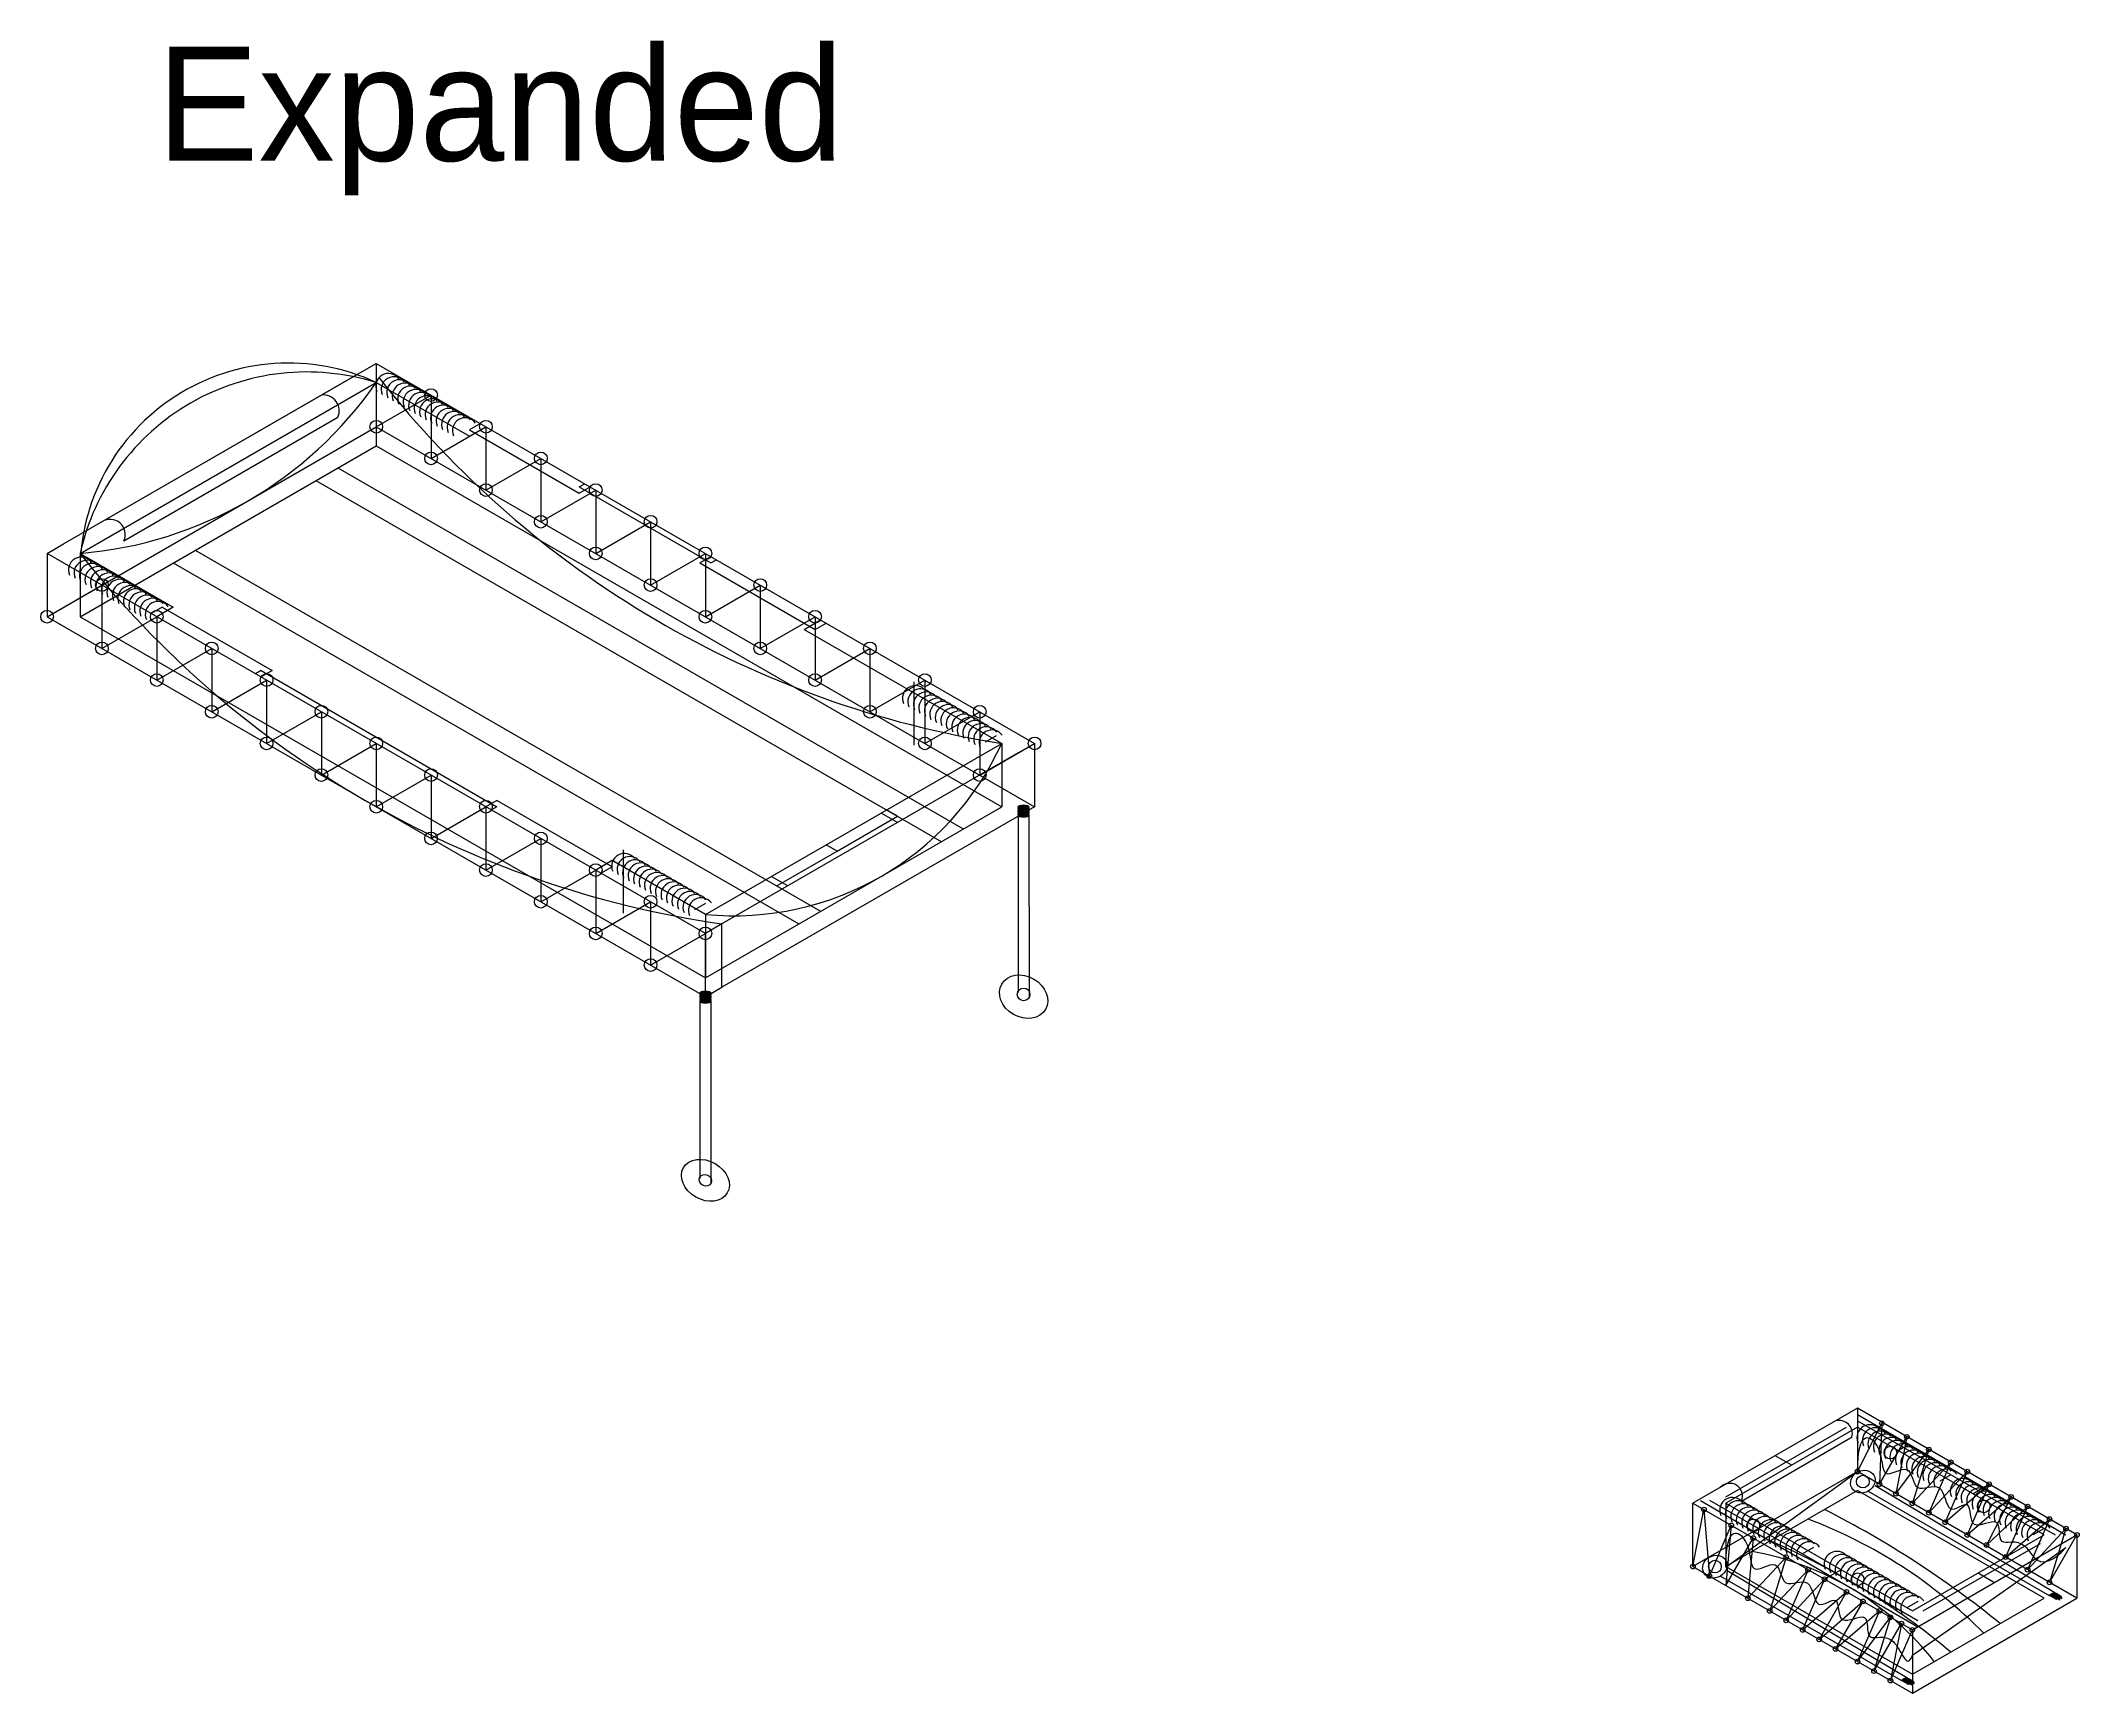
# Model space of a CAD drawing. Header units: centimetres. Extents: x -1 to 321, y -170 to 91.
import ezdxf

# ---------------------------------------------------------------- set-up
doc = ezdxf.new("R2010")
doc.units = ezdxf.units.CM
doc.layers.get('0').update_dxf_attribs({"lineweight": 25, "true_color": 0xffffff})
doc.styles.add('textstyle0', font='')
doc.styles.get('textstyle0').set_extended_font_data('Comfortaa')

msp = doc.modelspace()

# ---------------------------------------------------------------- linework, layer by layer
for p, q in [((2.6, 11.5), (51.96, 40)), ((51.96, 40), (155.88, -20)), ((51.96, 40), (51.96, 30)), ((2.6, 11.5), (49.36, 38.5)), ((5.2, 10), (51.96, 37)), ((51.96, 36.98), (66.68, 28.5)), ((51.96, 36.98), (51.96, 27)), ((51.96, 30), (60.62, 35)), ((60.62, 35), (60.62, 25)), ((0, 0), (51.96, 30)), ((12.12, 12), (45.9, 31.5)), ((51.96, 30), (155.88, -30)), ((60.62, 25), (69.28, 30)), ((65.82, 29), (65.82, 29)), ((68.42, 30.5), (66.68, 29.5)), ((66.68, 28.5), (69.28, 30)), ((66.68, 29.5), (84, 19.5)), ((69.28, 30), (69.28, 20)), ((5.2, 0), (51.96, 27)), ((51.96, 27), (150.69, -30)), ((45.9, 23.5), (144.63, -33.5)), ((69.28, 20), (77.94, 25)), ((77.94, 25), (77.94, 15)), ((42.44, 21.5), (141.16, -35.5)), ((77.94, 15), (86.6, 20)), ((84, 20.5), (84.87, 21)), ((84, 20.5), (104.79, 8.5)), ((84, 19.5), (85.74, 20.5)), ((86.6, 20), (86.6, 10)), ((86.6, 10), (95.26, 15)), ((95.26, 15), (95.26, 5)), ((0, 10), (2.6, 11.5)), ((103.92, -50), (0, 10)), ((0, 10), (0, 0)), ((5.2, 10), (19.92, 1.5)), ((5.2, 10), (5.2, 0)), ((23.38, 10.5), (122.11, -46.5)), ((95.26, 5), (103.92, 10)), ((103.92, 10), (103.92, 0)), ((19.92, 8.5), (118.65, -48.5)), ((103.06, 8.5), (104.79, 9.5)), ((103.06, 8.5), (121.24, -2)), ((103.92, 9), (104.79, 9.5)), ((104.79, 8.5), (105.66, 9)), ((0, 0), (8.66, 5)), ((8.66, 5), (8.66, -5)), ((103.92, 0), (112.58, 5)), ((112.58, 5), (112.58, -5)), ((0, 0), (103.92, -60)), ((5.2, 0), (103.92, -57)), ((8.66, -5), (17.32, 0)), ((18.19, 1.5), (16.45, 0.5)), ((19.92, 1.5), (17.32, 0)), ((17.32, 0), (17.32, -10)), ((18.19, 1.5), (35.51, -8.5)), ((112.58, -5), (121.24, 0)), ((121.24, 0), (121.24, -10)), ((119.51, -2), (122.11, -0.5)), ((119.51, -2), (150.69, -20)), ((121.24, -2), (122.98, -1)), ((17.32, -10), (25.98, -5)), ((25.98, -5), (25.98, -15)), ((121.24, -10), (129.9, -5)), ((129.9, -5), (129.9, -15)), ((33.77, -8.5), (32.91, -9)), ((33.77, -8.5), (71.01, -30)), ((35.51, -8.5), (33.77, -9.5)), ((25.98, -15), (34.64, -10)), ((34.64, -10), (34.64, -20)), ((129.9, -15), (138.56, -10)), ((136.83, -10.29), (136.83, -20.29)), ((138.56, -10), (138.56, -20)), ((34.64, -20), (43.3, -15)), ((43.3, -15), (43.3, -25)), ((138.56, -20), (147.22, -15)), ((147.22, -15), (147.22, -25)), ((149.82, -18.79), (148.09, -19.79)), ((43.3, -25), (51.96, -20)), ((51.96, -20), (51.96, -30)), ((103.92, -47), (150.69, -20)), ((153.29, -21.5), (106.52, -48.5)), ((147.22, -25), (155.88, -20)), ((150.69, -20), (150.69, -30)), ((153.29, -21.5), (155.88, -20)), ((155.88, -20), (155.88, -30)), ((51.96, -30), (60.62, -25)), ((60.62, -25), (60.62, -35)), ((60.62, -35), (69.28, -30)), ((71.01, -29), (69.28, -30)), ((69.28, -30), (69.28, -40)), ((71.01, -30), (70.15, -30.5)), ((89.2, -39.5), (71.01, -29)), ((103.92, -57), (150.69, -30)), ((155.88, -30), (106.52, -58.5)), ((124.71, -37), (134.23, -31.5)), ((134.23, -32.5), (131.64, -31)), ((134.23, -31.5), (132.5, -30.5)), ((153.27, -31.34), (153.27, -59.34)), ((155, -31.34), (155.02, -60.13)), ((69.28, -40), (77.94, -35)), ((77.94, -35), (77.94, -45)), ((89.2, -38.5), (86.6, -40)), ((103.92, -47), (89.2, -38.5)), ((90.93, -36.79), (90.93, -46.79)), ((115.18, -42.5), (124.71, -37)), ((124.71, -37), (122.98, -36)), ((77.94, -45), (86.6, -40)), ((86.6, -40), (86.6, -50)), ((89.2, -39.5), (87.47, -40.5)), ((116.91, -42.5), (114.32, -41)), ((86.6, -50), (95.26, -45)), ((95.26, -45), (95.26, -55)), ((103.92, -45.29), (102.19, -46.29)), ((103.92, -47), (103.92, -57)), ((95.26, -55), (103.92, -50)), ((106.52, -48.5), (103.92, -50)), ((103.92, -60), (103.92, -50)), ((106.52, -58.5), (106.52, -48.5)), ((103.04, -60.7), (103.04, -88.7)), ((103.92, -60), (106.52, -58.5)), ((104.77, -60.7), (104.79, -89.5)), ((285.79, -125), (259.81, -140)), ((320.43, -145), (285.79, -125)), ((285.79, -125), (285.79, -135)), ((285.79, -128), (265, -140)), ((265, -139), (284.06, -128)), ((285.79, -126), (318.7, -145)), ((285.79, -127), (316.97, -145)), ((285.79, -135), (289.62, -127.37)), ((315.23, -145), (285.79, -128)), ((289.62, -127.37), (289.25, -137)), ((267.47, -139.66), (284.92, -129.5)), ((289.25, -137), (293.58, -129.5)), ((293.58, -129.5), (291.85, -138.5)), ((291.85, -138.5), (297.05, -131.5)), ((297.05, -131.5), (294.45, -140)), ((285.79, -135), (259.81, -150)), ((265, -150.07), (285.79, -135)), ((275.4, -134), (272.8, -132.5)), ((320.43, -155), (285.79, -135)), ((294.45, -140), (300.51, -133.5)), ((300.51, -133.5), (297.05, -141.5)), ((297.05, -141.5), (303.11, -135)), ((303.11, -135), (299.64, -143)), ((285.79, -138), (265, -150)), ((315.23, -155), (285.79, -138)), ((287.49, -138.08), (316.07, -154.58)), ((288.58, -137.18), (316.94, -154.08)), ((300.51, -135.5), (298.78, -136.5)), ((299.64, -143), (306.57, -137)), ((306.57, -137), (303.11, -145)), ((303.97, -138.5), (306.57, -137)), ((259.81, -150), (259.81, -140)), ((259.81, -140), (294.45, -160)), ((259.81, -150), (261.54, -141)), ((260.99, -139.55), (295.31, -159.5)), ((261.54, -141), (262.41, -151.5)), ((262.41, -139.5), (278.86, -149)), ((265, -140), (294.45, -157)), ((265, -140), (265, -150)), ((303.11, -145), (310.04, -139)), ((310.04, -139), (306.16, -146.6)), ((306.16, -146.6), (312.64, -140.5)), ((312.64, -140.5), (309.17, -148.5)), ((262.41, -151.5), (265.87, -143.5)), ((265.87, -143.5), (265, -153)), ((309.17, -148.5), (316.1, -142.5)), ((316.1, -142.5), (312.64, -150.5)), ((312.64, -150.5), (318.7, -144)), ((315.23, -144), (313.5, -145)), ((318.7, -144), (316.1, -152.5)), ((265, -153), (269.33, -145.5)), ((269.33, -145.5), (268.47, -155)), ((278.86, -147), (277.13, -148)), ((294.45, -160), (320.43, -145)), ((294.45, -157), (315.23, -145)), ((294.45, -164), (318.7, -147)), ((296.18, -157), (314.7, -146.34)), ((316.1, -152.5), (320.43, -145)), ((320.43, -145), (320.43, -155)), ((259.81, -150), (294.45, -170)), ((265, -150), (294.45, -167)), ((265.22, -150.6), (293.58, -167.5)), ((268.47, -155), (274.53, -148.5)), ((274.53, -148.5), (271.93, -157)), ((271.93, -157), (277.99, -150.5)), ((277.99, -150.5), (274.53, -158.5)), ((278.86, -149), (295.31, -158.5)), ((283.19, -150.5), (280.59, -152)), ((304.84, -151), (307.44, -152.5)), ((264.14, -151.5), (292.72, -168)), ((274.53, -158.5), (280.59, -152)), ((280.59, -152), (277.13, -160)), ((277.13, -160), (284.06, -154)), ((284.06, -154), (279.73, -161.5)), ((316.33, -154.43), (317.72, -155.23)), ((316.68, -154.23), (318.06, -155.03)), ((279.73, -161.5), (286.65, -155.5)), ((286.65, -155.5), (282.32, -163)), ((282.32, -163), (289.25, -157)), ((289.25, -157), (285.79, -165)), ((295.31, -155.5), (293.58, -156.5)), ((294.45, -170), (320.43, -155)), ((294.45, -167), (315.23, -155)), ((317.72, -155.23), (317.72, -154.93)), ((318.06, -155.03), (318.06, -154.83)), ((285.79, -165), (290.98, -158)), ((290.98, -158), (288.39, -166.5)), ((288.39, -166.5), (292.72, -159)), ((292.72, -159), (290.98, -168)), ((290.98, -168), (294.45, -160)), ((294.45, -160), (294.45, -170)), ((292.98, -167.85), (294.36, -168.65)), ((293.32, -167.65), (294.71, -168.45)), ((294.36, -168.65), (294.36, -168.35)), ((294.71, -168.45), (294.71, -168.25))]:
    msp.add_line(p, q)
for centre, radius in [((60.62, 35), 1), ((51.96, 30), 1), ((69.28, 30), 1), ((60.62, 25), 1), ((77.94, 25), 1), ((69.28, 20), 1), ((86.6, 20), 1), ((77.94, 15), 1), ((95.26, 15), 1), ((86.6, 10), 1), ((103.92, 10), 1), ((8.66, 5), 1), ((95.26, 5), 1), ((112.58, 5), 1), ((0, 0), 1), ((17.32, 0), 1), ((103.92, 0), 1), ((121.24, 0), 1), ((8.66, -5), 1), ((25.98, -5), 1), ((112.58, -5), 1), ((129.9, -5), 1), ((17.32, -10), 1), ((34.64, -10), 1), ((121.24, -10), 1), ((138.56, -10), 1), ((25.98, -15), 1), ((43.3, -15), 1), ((129.9, -15), 1), ((147.22, -15), 1), ((34.64, -20), 1), ((51.96, -20), 1), ((138.56, -20), 1), ((155.88, -20), 1), ((43.3, -25), 1), ((60.62, -25), 1), ((147.22, -25), 1), ((51.96, -30), 1), ((69.28, -30), 1), ((60.62, -35), 1), ((77.94, -35), 1), ((69.28, -40), 1), ((86.6, -40), 1), ((77.94, -45), 1), ((95.26, -45), 1), ((86.6, -50), 1), ((103.92, -50), 1), ((95.26, -55), 1), ((154.15, -59.63), 1), ((289.62, -127.37), 0.361), ((290.98, -132), 1), ((293.58, -129.5), 0.361), ((297.05, -131.5), 0.361), ((285.79, -135), 0.361), ((300.51, -133.5), 0.361), ((303.11, -135), 0.361), ((286.63, -136.58), 1), ((289.25, -137), 0.361), ((291.85, -138.5), 0.361), ((306.57, -137), 0.361), ((261.54, -141), 0.361), ((294.45, -140), 0.361), ((297.05, -141.5), 0.361), ((305.71, -140.5), 1), ((310.04, -139), 0.361), ((312.64, -140.5), 0.361), ((265.87, -143.5), 0.361), ((269.33, -143.5), 1), ((299.64, -143), 0.361), ((303.11, -145), 0.361), ((316.1, -142.5), 0.361), ((318.7, -144), 0.361), ((320.43, -145), 0.361), ((269.33, -145.5), 0.361), ((306.16, -146.6), 0.361), ((259.81, -150), 0.361), ((262.41, -151.5), 0.361), ((263.27, -150), 1), ((274.53, -148.5), 0.361), ((277.99, -150.5), 0.361), ((285.79, -152), 1), ((309.17, -148.5), 0.361), ((312.64, -150.5), 0.361), ((280.59, -152), 0.361), ((284.06, -154), 0.361), ((316.1, -152.5), 0.361), ((268.47, -155), 0.361), ((271.93, -157), 0.361), ((286.65, -155.5), 0.361), ((289.25, -157), 0.361), ((290.98, -158), 0.361), ((274.53, -158.5), 0.361), ((277.13, -160), 0.361), ((292.72, -159), 0.361), ((294.45, -160), 0.361), ((279.73, -161.5), 0.361), ((282.32, -163), 0.361), ((285.79, -165), 0.361), ((288.39, -166.5), 0.361), ((290.98, -168), 0.361)]:
    msp.add_circle(centre, radius)
for centre, radius, start, end in [((38.07, 7.18), 32.88, 65.0074, 180.353), ((40.99, 1.97), 36.68, 72.6021, 167.3635), ((0.03, 72.95), 63.16, 274.691, 325.309), ((53.89, 36.4), 2.01, 36.1784, 203.8216), ((174.85, 133.65), 155.54, 218.0666, 261.0629), ((54.75, 35.9), 2.01, 36.1784, 203.8216), ((55.62, 35.4), 2.01, 36.1784, 203.8216), ((56.49, 34.9), 2.01, 36.1784, 203.8216), ((57.35, 34.4), 2.01, 36.1784, 203.8216), ((58.22, 33.9), 2.01, 36.1784, 203.8216), ((59.08, 33.4), 2.01, 36.1784, 203.8216), ((43.59, 32.5), 2.52, 336.5868, 96.5868), ((59.95, 32.9), 2.01, 36.1784, 203.8216), ((60.82, 32.4), 2.01, 36.1784, 203.8216), ((61.68, 31.9), 2.01, 36.1784, 203.8216), ((62.55, 31.4), 2.01, 36.1784, 203.8216), ((63.41, 30.9), 2.01, 36.1784, 203.8216), ((64.28, 30.4), 2.01, 36.1784, 203.8216), ((65.15, 29.9), 2.01, 36.1784, 203.8216), ((66.01, 29.4), 2.01, 36.1784, 203.8216), ((9.96, 13), 2.38, 335.2087, 123.0045), ((129.02, 107.46), 157.58, 218.2072, 261.7928), ((5.39, 7.4), 2.01, 36.1784, 203.8216), ((6.26, 6.9), 2.01, 36.1784, 203.8216), ((7.12, 6.4), 2.01, 36.1784, 203.8216), ((7.99, 5.9), 2.01, 36.1784, 203.8216), ((8.85, 5.4), 2.01, 36.1784, 203.8216), ((9.72, 4.9), 2.01, 36.1784, 203.8216), ((10.59, 4.4), 2.01, 36.1784, 203.8216), ((11.45, 3.9), 2.01, 36.1784, 203.8216), ((12.32, 3.4), 2.01, 36.1784, 203.8216), ((13.18, 2.9), 2.01, 36.1784, 203.8216), ((14.05, 2.4), 2.01, 36.1784, 203.8216), ((14.92, 1.9), 2.01, 36.1784, 203.8216), ((15.78, 1.4), 2.01, 36.1784, 203.8216), ((15.78, 1.4), 2.01, 36.1784, 203.8216), ((16.65, 0.9), 2.01, 36.1784, 203.8216), ((17.51, 0.4), 2.01, 36.1784, 203.8216), ((137.03, -12.89), 2.01, 36.1784, 203.8216), ((137.89, -13.39), 2.01, 36.1784, 203.8216), ((138.76, -13.89), 2.01, 36.1784, 203.8216), ((139.62, -14.39), 2.01, 36.1784, 203.8216), ((140.49, -14.89), 2.01, 36.1784, 203.8216), ((141.36, -15.39), 2.01, 36.1784, 203.8216), ((142.22, -15.89), 2.01, 36.1784, 203.8216), ((143.09, -16.39), 2.01, 36.1784, 203.8216), ((143.95, -16.89), 2.01, 36.1784, 203.8216), ((144.82, -17.39), 2.01, 36.1784, 203.8216), ((145.69, -17.89), 2.01, 36.1784, 203.8216), ((146.55, -18.39), 2.01, 36.1784, 203.8216), ((147.42, -18.89), 2.01, 36.1784, 203.8216), ((147.42, -18.89), 2.01, 36.1784, 203.8216), ((148.28, -19.39), 2.01, 36.1784, 203.8216), ((149.15, -19.89), 2.01, 36.1784, 203.8216), ((108.46, -0.85), 46.37, 264.3912, 335.6088), ((91.13, -39.39), 2.01, 36.1784, 203.8216), ((91.99, -39.89), 2.01, 36.1784, 203.8216), ((92.86, -40.39), 2.01, 36.1784, 203.8216), ((93.72, -40.89), 2.01, 36.1784, 203.8216), ((94.59, -41.39), 2.01, 36.1784, 203.8216), ((95.46, -41.89), 2.01, 36.1784, 203.8216), ((96.32, -42.39), 2.01, 36.1784, 203.8216), ((97.19, -42.89), 2.01, 36.1784, 203.8216), ((98.05, -43.39), 2.01, 36.1784, 203.8216), ((98.92, -43.89), 2.01, 36.1784, 203.8216), ((99.79, -44.39), 2.01, 36.1784, 203.8216), ((100.65, -44.89), 2.01, 36.1784, 203.8216), ((101.52, -45.39), 2.01, 36.1784, 203.8216), ((101.52, -45.39), 2.01, 36.1784, 203.8216), ((102.38, -45.89), 2.01, 36.1784, 203.8216), ((103.25, -46.39), 2.01, 36.1784, 203.8216), ((282.9, -129), 2.08, 346.1021, 106.1021), ((287.71, -129.6), 2.01, 36.1784, 203.8216), ((288.58, -130.1), 2.01, 36.1784, 203.8216), ((289.45, -130.6), 2.01, 36.1784, 203.8216), ((290.31, -131.1), 2.01, 36.1784, 203.8216), ((291.18, -131.6), 2.01, 36.1784, 203.8216), ((292.04, -132.1), 2.01, 36.1784, 203.8216), ((292.91, -132.6), 2.01, 36.1784, 203.8216), ((293.78, -133.1), 2.01, 36.1784, 203.8216), ((294.64, -133.6), 2.01, 36.1784, 203.8216), ((295.51, -134.1), 2.01, 36.1784, 203.8216), ((296.37, -134.6), 2.01, 36.1784, 203.8216), ((297.24, -135.1), 2.01, 36.1784, 203.8216), ((298.11, -135.6), 2.01, 36.1784, 203.8216), ((298.11, -135.6), 2.01, 36.1784, 203.8216), ((298.97, -136.1), 2.01, 36.1784, 203.8216), ((299.84, -136.6), 2.01, 36.1784, 203.8216), ((265.62, -138.87), 2.02, 336.7105, 137.3517), ((302.44, -138.1), 2.01, 36.1784, 203.8216), ((303.3, -138.6), 2.01, 36.1784, 203.8216), ((304.17, -139.1), 2.01, 36.1784, 203.8216), ((305.03, -139.6), 2.01, 36.1784, 203.8216), ((305.9, -140.1), 2.01, 36.1784, 203.8216), ((266.06, -141.1), 2.01, 36.1784, 203.8216), ((266.93, -141.6), 2.01, 36.1784, 203.8216), ((267.8, -142.1), 2.01, 36.1784, 203.8216), ((268.66, -142.6), 2.01, 36.1784, 203.8216), ((269.53, -143.1), 2.01, 36.1784, 203.8216), ((211.31, -278), 153.52, 50.8171, 63.1739), ((306.77, -140.6), 2.01, 36.1784, 203.8216), ((307.63, -141.1), 2.01, 36.1784, 203.8216), ((308.5, -141.6), 2.01, 36.1784, 203.8216), ((309.37, -142.1), 2.01, 36.1784, 203.8216), ((310.23, -142.6), 2.01, 36.1784, 203.8216), ((311.1, -143.1), 2.01, 36.1784, 203.8216), ((270.39, -143.6), 2.01, 36.1784, 203.8216), ((271.26, -144.1), 2.01, 36.1784, 203.8216), ((272.13, -144.6), 2.01, 36.1784, 203.8216), ((272.99, -145.1), 2.01, 36.1784, 203.8216), ((273.86, -145.6), 2.01, 36.1784, 203.8216), ((274.72, -146.1), 2.01, 36.1784, 203.8216), ((275.59, -146.6), 2.01, 36.1784, 203.8216), ((250.74, -214.79), 77.26, 44.6471, 69.3439), ((311.96, -143.6), 2.01, 36.1784, 203.8216), ((312.83, -144.1), 2.01, 36.1784, 203.8216), ((312.83, -144.1), 2.01, 36.1784, 203.8216), ((313.7, -144.6), 2.01, 36.1784, 203.8216), ((314.56, -145.1), 2.01, 36.1784, 203.8216), ((260.91, -193.73), 46.84, 37.8238, 79.8801), ((226.41, -251.96), 115.4, 50.0494, 66.7265), ((276.46, -147.1), 2.01, 36.1784, 203.8216), ((276.46, -147.1), 2.01, 36.1784, 203.8216), ((277.32, -147.6), 2.01, 36.1784, 203.8216), ((278.19, -148.1), 2.01, 36.1784, 203.8216), ((282.52, -149.6), 2.01, 36.1784, 203.8216), ((283.38, -150.1), 2.01, 36.1784, 203.8216), ((284.25, -150.6), 2.01, 36.1784, 203.8216), ((285.12, -151.1), 2.01, 36.1784, 203.8216), ((285.98, -151.6), 2.01, 36.1784, 203.8216), ((286.85, -152.1), 2.01, 36.1784, 203.8216), ((287.71, -152.6), 2.01, 36.1784, 203.8216), ((288.58, -153.1), 2.01, 36.1784, 203.8216), ((289.45, -153.6), 2.01, 36.1784, 203.8216), ((290.31, -154.1), 2.01, 36.1784, 203.8216), ((291.18, -154.6), 2.01, 36.1784, 203.8216), ((292.04, -155.1), 2.01, 36.1784, 203.8216), ((292.91, -155.6), 2.01, 36.1784, 203.8216), ((292.91, -155.6), 2.01, 36.1784, 203.8216), ((293.78, -156.1), 2.01, 36.1784, 203.8216), ((294.64, -156.6), 2.01, 36.1784, 203.8216)]:
    msp.add_arc(centre, radius, start, end)
for centre, major_axis, ratio in [((154.15, -30), (0.866, 0), 0.320011), ((154.15, -30.08), (0.866, 0), 0.320011), ((154.15, -30.18), (0.866, 0), 0.320011), ((154.15, -30.28), (0.866, 0), 0.320011), ((154.15, -30.35), (0.866, 0), 0.320011), ((154.15, -30.45), (0.866, 0), 0.320011), ((154.15, -30.55), (0.866, 0), 0.320011), ((154.15, -30.63), (0.866, 0), 0.320011), ((154.15, -30.73), (0.866, 0), 0.320011), ((154.15, -30.83), (0.866, 0), 0.320011), ((154.15, -30.91), (0.866, 0), 0.320011), ((154.15, -31.01), (0.866, 0), 0.320011), ((154.15, -31.11), (0.866, 0), 0.320011), ((154.15, -31.19), (0.866, 0), 0.320011), ((154.15, -31.29), (0.866, 0), 0.320011), ((154.15, -31.39), (0.866, 0), 0.320011), ((154.15, -60), (3.46, -2), 0.806286), ((103.92, -59.37), (0.866, 0), 0.320011), ((103.92, -59.45), (0.866, 0), 0.320011), ((103.92, -59.55), (0.866, 0), 0.320011), ((103.92, -59.65), (0.866, 0), 0.320011), ((103.92, -59.72), (0.866, 0), 0.320011), ((103.92, -59.82), (0.866, 0), 0.320011), ((103.92, -59.92), (0.866, 0), 0.320011), ((103.92, -60), (0.866, 0), 0.320011), ((103.92, -60.1), (0.866, 0), 0.320011), ((103.92, -60.2), (0.866, 0), 0.320011), ((103.92, -60.28), (0.866, 0), 0.320011), ((103.92, -60.38), (0.866, 0), 0.320011), ((103.92, -60.48), (0.866, 0), 0.320011), ((103.92, -60.55), (0.866, 0), 0.320011), ((103.92, -60.65), (0.866, 0), 0.320011), ((103.92, -60.75), (0.866, 0), 0.320011), ((103.92, -89), (3.46, -2), 0.76454), ((103.92, -89), (0.917, -0.398), 0.916048), ((286.63, -136.58), (1.73, 1), 0.866025), ((263.27, -150), (1.73, 1), 0.866025), ((316.5, -154.33), (-0.433, -0.25), 0.133453), ((316.59, -154.38), (-0.433, -0.25), 0.133453), ((316.68, -154.43), (-0.433, -0.25), 0.133453), ((316.76, -154.48), (-0.433, -0.25), 0.133453), ((316.85, -154.53), (-0.433, -0.25), 0.133453), ((316.94, -154.58), (-0.433, -0.25), 0.133453), ((317.02, -154.63), (-0.433, -0.25), 0.133453), ((317.11, -154.68), (-0.433, -0.25), 0.133453), ((317.2, -154.73), (-0.433, -0.25), 0.133453), ((317.28, -154.78), (-0.433, -0.25), 0.133453), ((317.37, -154.83), (-0.433, -0.25), 0.133453), ((317.46, -154.88), (-0.433, -0.25), 0.133453), ((317.54, -154.93), (-0.433, -0.25), 0.133453), ((293.15, -167.75), (-0.433, -0.25), 0.133453), ((293.24, -167.8), (-0.433, -0.25), 0.133453), ((293.32, -167.85), (-0.433, -0.25), 0.133453), ((293.41, -167.9), (-0.433, -0.25), 0.133453), ((293.5, -167.95), (-0.433, -0.25), 0.133453), ((293.58, -168), (-0.433, -0.25), 0.133453), ((293.67, -168.05), (-0.433, -0.25), 0.133453), ((293.76, -168.1), (-0.433, -0.25), 0.133453), ((293.84, -168.15), (-0.433, -0.25), 0.133453), ((293.93, -168.2), (-0.433, -0.25), 0.133453), ((294.02, -168.25), (-0.433, -0.25), 0.133453), ((294.1, -168.3), (-0.433, -0.25), 0.133453), ((294.19, -168.35), (-0.433, -0.25), 0.133453)]:
    msp.add_ellipse(centre, major_axis=major_axis, ratio=ratio)
for points in [[(285.79, -135), (285.79, -128), (290.12, -130.5), (289.25, -137), (294.45, -133), (294.45, -139), (299.47, -135.9), (299.79, -142.67), (303.97, -138.5), (303.11, -145), (308.85, -141.32), (307.44, -147.5), (312.64, -144.5), (314.37, -151.5), (318.7, -147)], [(265, -150.07), (265, -143.07), (269.33, -145.57), (268.47, -152.07), (273.66, -148.07), (273.66, -154.07), (278.69, -150.97), (279, -157.74), (283.19, -153.57), (282.32, -160.07), (288.07, -156.39), (286.65, -162.57), (291.85, -159.57), (293.58, -166.57), (294.45, -164)]]:
    msp.add_open_spline(points, degree=3)

# ---------------------------------------------------------------- texts
at = {"insert": (17.32, 90), "char_height": 1, "attachment_point": 1, "style": 'textstyle0'}
msp.add_mtext('\\H18;Expanded', dxfattribs=at)

doc.saveas('drawing.dxf')
